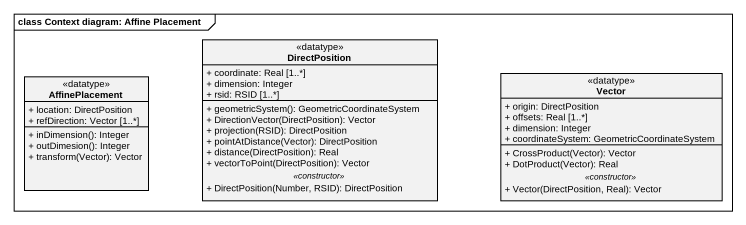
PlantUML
@startuml
mainframe class Context diagram: Affine Placement
hide circle
hide empty members
skinparam classAttributeIconSize 0
class DirectPosition <<datatype>> {
  + coordinate: Real [1..*]
  + dimension: Integer
  + rsid: RSID [1..*]
  --
  + geometricSystem(): GeometricCoordinateSystem
  + DirectionVector(DirectPosition): Vector
  + projection(RSID): DirectPosition
  + pointAtDistance(Vector): DirectPosition
  + distance(DirectPosition): Real
  + vectorToPoint(DirectPosition): Vector
  .. <<constructor>> ..
  + DirectPosition(Number, RSID): DirectPosition
}
class AffinePlacement <<datatype>> {
  + location: DirectPosition
  + refDirection: Vector [1..*]
  + inDimension(): Integer
  + outDimesion(): Integer
  + transform(Vector): Vector
}
class Vector <<datatype>> {
  + origin: DirectPosition
  + offsets: Real [1..*]
  + dimension: Integer
  + coordinateSystem: GeometricCoordinateSystem
  --
  + CrossProduct(Vector): Vector
  + DotProduct(Vector): Real
  .. <<constructor>> ..
  + Vector(DirectPosition, Real): Vector
}
@enduml
